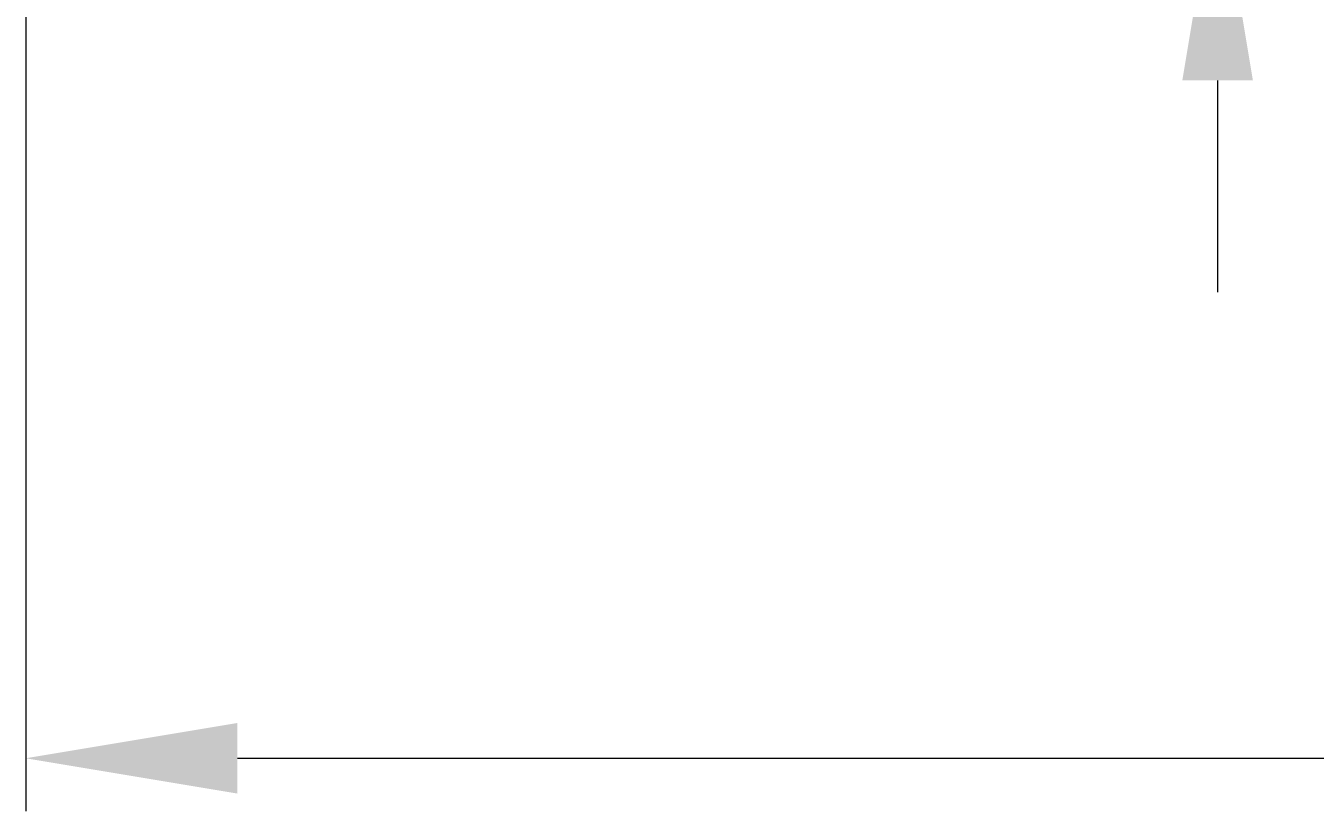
# Model space of a CAD drawing. Header units: millimetres. Extents: x 1366 to 1807, y -424 to -118.
# Drawn here: x 1419.05 to 1437.32, y -294.41 to -283.29 of the extents above; entities that cross this region are included whole.
import ezdxf

# ---------------------------------------------------------------- set-up
doc = ezdxf.new("R2010")
doc.units = ezdxf.units.MM
doc.layers.add('dim', color=3, linetype='Continuous', lineweight=9)
doc.styles.add('宋体', font='SimSun.ttf')
doc.dimstyles.new('YanXiu', dxfattribs={"dimscale": 1.5, "dimtxt": 2.5, "dimasz": 2.2, "dimexe": 0.65, "dimexo": 0.65, "dimgap": 0.5, "dimtad": 1, "dimdsep": 46, "dimtxsty": '宋体', "dimcen": 0, "dimclrd": 3, "dimclre": 3, "dimclrt": 3, "dimazin": 2, "dimtfac": 1, "dimtofl": 0, "dimtmove": 0, "dimatfit": 3, "dimfxl": 0, "dimlwd": 5, "dimlwe": 5, "dimarcsym": 0})

# ---------------------------------------------------------------- blocks, each defined once
blk = doc.blocks.new('*D13')
at = {"layer": 'Defpoints', "color": 0}
for p in [(1419.047, -281.062), (1556.45, -281.062), (1556.45, -293.664)]:
    blk.add_point(p, dxfattribs=at)
at = {"layer": 'dim', "color": 3, "lineweight": 5}
for p, q in [((1419.047, -281.812), (1419.047, -294.413)), ((1556.45, -281.812), (1556.45, -294.413)), ((1422.047, -293.664), (1553.45, -293.664))]:
    blk.add_line(p, q, dxfattribs=at)
at = {"layer": 'dim', "color": 3}
for points in [[(1422.047, -293.164), (1422.047, -294.164), (1419.047, -293.664)], [(1553.45, -293.164), (1553.45, -294.164), (1556.45, -293.664)]]:
    blk.add_solid(points, dxfattribs=at)
at = {"layer": 'dim', "color": 3, "insert": (1487.749, -291.039), "char_height": 3.75, "attachment_point": 5, "style": '宋体'}
blk.add_mtext('137.4', dxfattribs=at)
blk = doc.blocks.new('*D40')
at = {"layer": 'Defpoints', "color": 0}
for p in [(1429.899, -276.062), (1429.899, -281.062), (1435.938, -281.062)]:
    blk.add_point(p, dxfattribs=at)
at = {"layer": 'dim', "color": 3, "lineweight": 5}
for p, q in [((1435.938, -273.062), (1435.938, -270.062)), ((1430.648, -276.062), (1436.688, -276.062)), ((1430.648, -281.062), (1436.688, -281.062)), ((1435.938, -284.062), (1435.938, -287.062))]:
    blk.add_line(p, q, dxfattribs=at)
at = {"layer": 'dim', "color": 3}
for points in [[(1435.438, -273.062), (1436.438, -273.062), (1435.938, -276.062)], [(1435.438, -284.062), (1436.438, -284.062), (1435.938, -281.062)]]:
    blk.add_solid(points, dxfattribs=at)
at = {"layer": 'dim', "color": 3, "insert": (1433.313, -278.562), "char_height": 3.75, "attachment_point": 5, "rotation": 90, "style": '宋体'}
blk.add_mtext('5', dxfattribs=at)

msp = doc.modelspace()

# ---------------------------------------------------------------- dimensions: what is measured, and where the dimension line sits
at = {"layer": 'dim'}
dim = msp.add_linear_dim(base=(1435.938, -281.062), p1=(1429.899, -276.062), p2=(1429.899, -281.062), angle=90, dimstyle='YanXiu', override={"dimasz": 2, "dimexe": 0.49975, "dimexo": 0.49975, "dimgap": 0.49975}, dxfattribs=at)
dim.commit()
dim.dimension.update_dxf_attribs({"geometry": '*D40', "text_midpoint": (1433.313, -278.562)})
dim = msp.add_linear_dim(base=(1556.45, -293.664), p1=(1419.047, -281.062), p2=(1556.45, -281.062), dimstyle='YanXiu', override={"dimasz": 2, "dimexe": 0.49975, "dimexo": 0.49975, "dimgap": 0.49975}, dxfattribs=at)
dim.commit()
dim.dimension.update_dxf_attribs({"geometry": '*D13', "text_midpoint": (1487.749, -293.664), "dimtype": 160})

doc.saveas('drawing.dxf')
